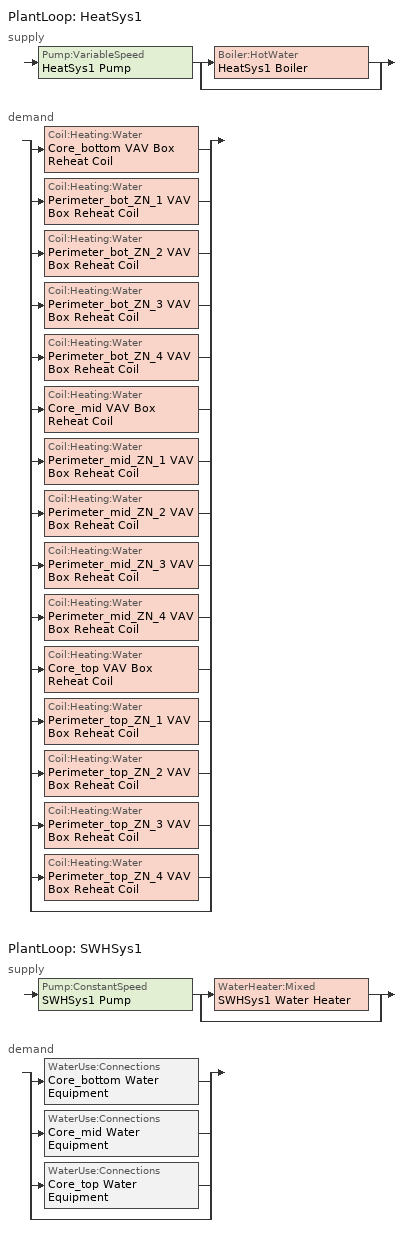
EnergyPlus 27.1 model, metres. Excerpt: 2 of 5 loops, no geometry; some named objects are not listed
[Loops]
PlantLoop 'HeatSys1'
 supply: Pump:VariableSpeed 'HeatSys1 Pump' > split
  | Boiler:HotWater 'HeatSys1 Boiler'
  | bypass
 demand: split
  | Coil:Heating:Water 'Core_bottom VAV Box Reheat Coil'
  | Coil:Heating:Water 'Perimeter_bot_ZN_1 VAV Box Reheat Coil'
  | Coil:Heating:Water 'Perimeter_bot_ZN_2 VAV Box Reheat Coil'
  | Coil:Heating:Water 'Perimeter_bot_ZN_3 VAV Box Reheat Coil'
  | Coil:Heating:Water 'Perimeter_bot_ZN_4 VAV Box Reheat Coil'
  | Coil:Heating:Water 'Core_mid VAV Box Reheat Coil'
  | Coil:Heating:Water 'Perimeter_mid_ZN_1 VAV Box Reheat Coil'
  | Coil:Heating:Water 'Perimeter_mid_ZN_2 VAV Box Reheat Coil'
  | Coil:Heating:Water 'Perimeter_mid_ZN_3 VAV Box Reheat Coil'
  | Coil:Heating:Water 'Perimeter_mid_ZN_4 VAV Box Reheat Coil'
  | Coil:Heating:Water 'Core_top VAV Box Reheat Coil'
  | Coil:Heating:Water 'Perimeter_top_ZN_1 VAV Box Reheat Coil'
  | Coil:Heating:Water 'Perimeter_top_ZN_2 VAV Box Reheat Coil'
  | Coil:Heating:Water 'Perimeter_top_ZN_3 VAV Box Reheat Coil'
  | Coil:Heating:Water 'Perimeter_top_ZN_4 VAV Box Reheat Coil'
  | bypass
PlantLoop 'SWHSys1'
 supply: Pump:ConstantSpeed 'SWHSys1 Pump' > split
  | WaterHeater:Mixed 'SWHSys1 Water Heater'
  | bypass
 demand: split
  | WaterUse:Connections 'Core_bottom Water Equipment'
  | WaterUse:Connections 'Core_mid Water Equipment'
  | WaterUse:Connections 'Core_top Water Equipment'
  | bypass
[Coil:Heating:Water] Availability Schedule=ALWAYS_ON; U-Factor Times Area Value {W/K}=AUTOSIZE; Maximum Water Flow Rate {m3/s}=AUTOSIZE; Performance Input Method=UFactorTimesAreaAndDesignWaterFlowRate; Rated Capacity {W}=AUTOSIZE; Rated Inlet Water Temperature {C}=82.2; Rated Inlet Air Temperature {C}=16.6; Rated Outlet Water Temperature {C}=71.1; Rated Outlet Air Temperature {C}=32.2
Core_bottom VAV Box Reheat Coil; Core_mid VAV Box Reheat Coil; Core_top VAV Box Reheat Coil; Perimeter_bot_ZN_1 VAV Box Reheat Coil; Perimeter_bot_ZN_2 VAV Box Reheat Coil; Perimeter_bot_ZN_3 VAV Box Reheat Coil; Perimeter_bot_ZN_4 VAV Box Reheat Coil; Perimeter_mid_ZN_1 VAV Box Reheat Coil; Perimeter_mid_ZN_2 VAV Box Reheat Coil; Perimeter_mid_ZN_3 VAV Box Reheat Coil; Perimeter_mid_ZN_4 VAV Box Reheat Coil; Perimeter_top_ZN_1 VAV Box Reheat Coil; Perimeter_top_ZN_2 VAV Box Reheat Coil; Perimeter_top_ZN_3 VAV Box Reheat Coil; Perimeter_top_ZN_4 VAV Box Reheat Coil
[SetpointManager:Scheduled] Control Variable=Temperature
Name | Schedule | Setpoint Node or NodeList
HeatSys1 Boiler Setpoint Manager | HW-Loop-Temp-Schedule | HeatSys1 Supply Equipment Outlet Node
HeatSys1 Loop Setpoint Manager | HW-Loop-Temp-Schedule | HeatSys1 Supply Outlet Node
SWHSys1 Loop Setpoint Manager | SWHSys1-Loop-Temp-Schedule | SWHSys1 Supply Outlet Node
[Boiler:HotWater]
HeatSys1 Boiler: Fuel Type=NATURALGAS; Nominal Capacity {W}=AUTOSIZE; Nominal Thermal Efficiency=0.75; Efficiency Curve Temperature Evaluation Variable=LeavingBoiler; Design Water Flow Rate {m3/s}=AUTOSIZE; Minimum Part Load Ratio=0; Maximum Part Load Ratio=1.2; Optimum Part Load Ratio=1; Water Outlet Upper Temperature Limit {C}=95; Boiler Flow Mode=LeavingSetpointModulated; On Cycle Parasitic Electric Load {W}=0; Sizing Factor=1
[Pump:VariableSpeed]
HeatSys1 Pump: Design Maximum Flow Rate {m3/s}=AUTOSIZE; Design Pump Head {Pa}=179352; Design Power Consumption {W}=AUTOSIZE; Motor Efficiency=0.85; Fraction of Motor Inefficiencies to Fluid Stream=0; Coefficient 1 of the Part Load Performance Curve=0; Coefficient 2 of the Part Load Performance Curve=1; Coefficient 3 of the Part Load Performance Curve=0; Coefficient 4 of the Part Load Performance Curve=0; Design Minimum Flow Rate {m3/s}=0; Pump Control Type=Intermittent
[PlantEquipmentList]
HeatSys1 Equipment List: HeatSys1 Boiler
SWHSys1 Equipment List: SWHSys1 Water Heater
[Sizing:Plant] Loop Type=Heating
Name | Design Loop Exit Temperature {C} | Loop Design Temperature Difference {deltaC}
HeatSys1 | 82.2 | 11.1
SWHSys1 | 60 | 5
[PlantEquipmentOperationSchemes] Control Scheme 1 Schedule=PlantOnSched
Name | Control Scheme 1
HeatSys1 Loop Operation Scheme List | HeatSys1 Operation Scheme
SWHSys1 Loop Operation Scheme List | SWHSys1 Operation Scheme
[PlantEquipmentOperation:HeatingLoad] Load Range 1 Lower Limit {W}=0; Load Range 1 Upper Limit {W}=1000000000000000
Name | Range 1 Equipment List
HeatSys1 Operation Scheme | HeatSys1 Equipment List
SWHSys1 Operation Scheme | SWHSys1 Equipment List
[PlantLoop] Fluid Type=Water; Minimum Loop Temperature {C}=10; Maximum Loop Flow Rate {m3/s}=AUTOSIZE; Minimum Loop Flow Rate {m3/s}=0; Plant Loop Volume {m3}=AUTOSIZE; Load Distribution Scheme=Optimal
Name | Plant Equipment Operation Scheme | Maximum Loop Temperature {C}
HeatSys1 | HeatSys1 Loop Operation Scheme List | 100
SWHSys1 | SWHSys1 Loop Operation Scheme List | 60
[WaterHeater:Mixed]
SWHSys1 Water Heater: Tank Volume {m3}=0.3785; Setpoint Temperature Schedule=SWHSys1 Water Heater Setpoint Temperature Schedule Name; Deadband Temperature Difference {deltaC}=2; Maximum Temperature Limit {C}=82.2222; Heater Control Type=Cycle; Heater Maximum Capacity {W}=845000; Heater Fuel Type=NATURALGAS; Heater Thermal Efficiency=0.8; Off Cycle Parasitic Fuel Consumption Rate {W}=20; Off Cycle Parasitic Fuel Type=NATURALGAS; Off Cycle Parasitic Heat Fraction to Tank=0.8; On Cycle Parasitic Fuel Type=NATURALGAS; Ambient Temperature Indicator=SCHEDULE; Ambient Temperature Schedule=SWHSys1 Water Heater Ambient Temperature Schedule Name; Off Cycle Loss Coefficient to Ambient Temperature {W/K}=6; On Cycle Loss Coefficient to Ambient Temperature {W/K}=6; Use Side Effectiveness=1; Source Side Effectiveness=1; Use Side Design Flow Rate {m3/s}=AUTOSIZE; Source Side Design Flow Rate {m3/s}=AUTOSIZE; Indirect Water Heating Recovery Time {hr}=1.5
[WaterUse:Equipment] Peak Flow Rate {m3/s}=1.04e-05; Flow Rate Fraction Schedule=BLDG_SWH_SCH; Target Temperature Schedule=Water Equipment Temp Sched; Hot Water Supply Temperature Schedule=Water Equipment Hot Supply Temp Sched; Sensible Fraction Schedule=Water Equipment Sensible fract sched; Latent Fraction Schedule=Water Equipment Latent fract sched
Name | Zone
Core_bottom Water Equipment | Core_bottom
Core_mid Water Equipment | Core_mid
Core_top Water Equipment | Core_top
[Pump:ConstantSpeed]
SWHSys1 Pump: Design Flow Rate {m3/s}=AUTOSIZE; Design Pump Head {Pa}=179352; Design Power Consumption {W}=AUTOSIZE; Motor Efficiency=0.85; Fraction of Motor Inefficiencies to Fluid Stream=0; Pump Control Type=Intermittent
[WaterUse:Connections]
Name | Water Use Equipment 1
Core_bottom Water Equipment | Core_bottom Water Equipment
Core_mid Water Equipment | Core_mid Water Equipment
Core_top Water Equipment | Core_top Water Equipment
[Schedule:Compact]
ALWAYS_ON; PlantOnSched: Through: 12/31, For: AllDays, Until: 24:00, 1
HW-Loop-Temp-Schedule: Through: 12/31, For: AllDays, Until: 24:00, 82.2
BLDG_SWH_SCH: Through: 12/31, For: Weekdays SummerDesignDay, Until: 05:00, 0.05, Until: 06:00, 0.08, Until: 07:00, 0.07, Until: 08:00, 0.19, Until: 09:00, 0.35, Until: 10:00, 0.38, Until: 11:00, 0.39, Until: 12:00, 0.47, Until: 13:00, 0.57, Until: 14:00, 0.54, Until: 15:00, 0.34, Until: 16:00, 0.33, Until: 17:00, 0.44, Until: 18:00, 0.26, Until: 19:00, 0.21, Until: 20:00, 0.15, Until: 21:00, 0.17, Until: 22:00, 0.08, Until: 24:00, 0.05, For: Saturday WinterDesignDay, Until: 05:00, 0.05, Until: 06:00, 0.08, Until: 07:00, 0.07, Until: 08:00, 0.11, Until: 09:00, 0.15, Until: 10:00, 0.21, Until: 11:00, 0.19, Until: 12:00, 0.23, Until: 13:00, 0.2, Until: 14:00, 0.19, Until: 15:00, 0.15, Until: 16:00, 0.13, Until: 17:00, 0.14, Until: 21:00, 0.07, Until: 22:00, 0.09, Until: 24:00, 0.05, For: Sunday Holidays AllOtherDays, Until: 05:00, 0.04, Until: 06:00, 0.07, Until: 11:00, 0.04, Until: 13:00, 0.06, Until: 14:00, 0.09, Until: 15:00, 0.06, Until: 21:00, 0.04, Until: 22:00, 0.07, Until: 24:00, 0.04
Water Equipment Latent fract sched: Through: 12/31, For: AllDays, Until: 24:00, 0.05
Water Equipment Sensible fract sched: Through: 12/31, For: AllDays, Until: 24:00, 0.2
Water Equipment Hot Supply Temp Sched; Water Equipment Temp Sched: Through: 12/31, For: AllDays, Until: 24:00, 43.3
SWHSys1 Water Heater Ambient Temperature Schedule Name: Through: 12/31, For: AllDays, Until: 24:00, 22
SWHSys1 Water Heater Setpoint Temperature Schedule Name; SWHSys1-Loop-Temp-Schedule: Through: 12/31, For: AllDays, Until: 24:00, 60
